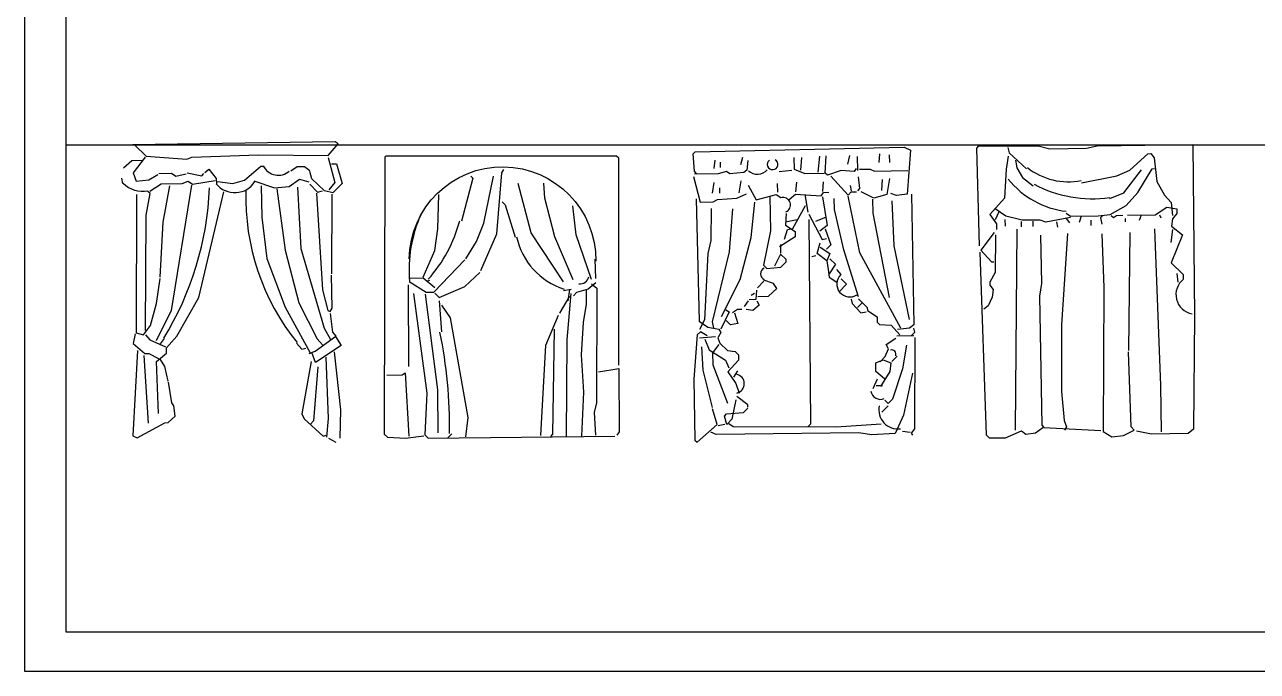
# Model space of a CAD drawing. Header units: inches. Extents: x 8.9 to 51.4, y 16 to 40.8.
# Drawn here: x 8.86 to 18.99, y 15.99 to 21.31 of the extents above; entities that cross this region are included whole.
import ezdxf

# ---------------------------------------------------------------- set-up
doc = ezdxf.new("R2010")
doc.units = ezdxf.units.IN
doc.header["$MEASUREMENT"] = 0
for name, color, linetype in [('02', 2, 'Continuous'), ('4', 4, 'Continuous'), ('kadrbm', 4, 'Continuous')]:
    doc.layers.add(name, color=color, linetype=linetype)

# ---------------------------------------------------------------- blocks, each defined once
blk = doc.blocks.new('kadrbm')
at = {"layer": 'kadrbm', "color": 4}
blk.add_lwpolyline([(0, 0), (0, 24.797), (21, 24.797), (21, 0), (0, 0)], close=True, dxfattribs=at)
blk.add_lwpolyline([(20.663, 0.326), (20.663, 24.46), (0.337, 24.46), (0.337, 0.326), (20.663, 0.326)], dxfattribs=at)

msp = doc.modelspace()

# ---------------------------------------------------------------- linework, layer by layer
at = {"layer": '02'}
for p, q in [((11.411, 20.342), (9.746, 20.318)), ((9.764, 20.318), (9.859, 20.226)), ((11.353, 20.23), (11.437, 20.325)), ((11.437, 20.325), (11.411, 20.342)), ((14.352, 20.243), (14.369, 20.261)), ((14.369, 20.261), (16.085, 20.3)), ((16.085, 20.3), (16.138, 20.274)), ((16.138, 20.274), (16.11, 19.913)), ((16.682, 20.291), (16.699, 20.309)), ((16.705, 19.489), (16.682, 20.291)), ((16.699, 20.309), (17.185, 20.309)), ((16.938, 20.296), (16.947, 20.252)), ((17.185, 20.309), (17.282, 20.284)), ((17.282, 20.284), (17.582, 20.29)), ((17.582, 20.29), (17.67, 20.309)), ((17.67, 20.309), (18.456, 20.322)), ((18.456, 20.322), (18.471, 18.91)), ((9.673, 20.129), (9.74, 20.19)), ((9.74, 20.19), (9.826, 20.191)), ((9.851, 20.217), (9.751, 20.087)), ((9.859, 20.226), (10.193, 20.199)), ((10.193, 20.199), (10.235, 20.216)), ((10.235, 20.216), (10.781, 20.236)), ((10.781, 20.236), (11.353, 20.23)), ((11.354, 20.213), (11.409, 20.009)), ((11.38, 20.162), (11.423, 20.163)), ((11.423, 20.163), (11.469, 20.001)), ((11.82, 20.215), (11.813, 17.942)), ((13.723, 20.226), (11.83, 20.225)), ((13.741, 20.208), (13.723, 20.226)), ((13.741, 18.507), (13.741, 20.208)), ((14.363, 20.102), (14.352, 20.243)), ((14.529, 20.193), (14.521, 20.123)), ((14.573, 20.176), (14.574, 20.132)), ((14.757, 20.215), (14.741, 20.153)), ((14.802, 20.189), (14.794, 20.11)), ((15.18, 20.213), (15.181, 20.117)), ((15.241, 20.214), (15.234, 20.109)), ((15.391, 20.226), (15.376, 20.094)), ((15.437, 20.086), (15.444, 20.227)), ((15.637, 20.23), (15.621, 20.159)), ((15.699, 20.222), (15.701, 20.108)), ((15.884, 20.243), (15.876, 20.173)), ((15.963, 20.236), (15.964, 20.174)), ((16.939, 20.225), (16.923, 20.119)), ((16.947, 20.252), (17.091, 20.122)), ((17.001, 20.191), (17.011, 20.13)), ((17.939, 20.11), (18.086, 20.245)), ((18.086, 20.245), (18.113, 20.246)), ((18.113, 20.246), (18.14, 20.211)), ((18.14, 20.211), (18.161, 20.017)), ((9.751, 20.087), (9.778, 20.02)), ((9.88, 20.03), (9.956, 20.074)), ((9.964, 20.083), (10.067, 20.085)), ((10.067, 20.085), (10.102, 20.06)), ((10.102, 20.06), (10.187, 20.079)), ((10.195, 20.088), (10.315, 20.064)), ((10.315, 20.064), (10.332, 20.082)), ((10.34, 20.09), (10.374, 20.117)), ((10.374, 20.117), (10.435, 20.041)), ((10.666, 20.028), (10.8, 20.142)), ((10.8, 20.142), (10.817, 20.142)), ((11.048, 20.104), (11.099, 20.139)), ((11.099, 20.139), (11.159, 20.141)), ((11.159, 20.141), (11.202, 20.107)), ((11.22, 20.039), (11.202, 20.099)), ((12.526, 20.061), (12.543, 20.043)), ((12.633, 19.674), (12.711, 20.062)), ((12.739, 19.586), (12.781, 20.089)), ((12.781, 20.089), (12.798, 20.115)), ((14.355, 20.058), (14.411, 19.848)), ((14.381, 20.076), (14.363, 20.102)), ((14.557, 20.079), (14.363, 20.076)), ((14.627, 20.098), (14.557, 20.079)), ((14.654, 20.081), (14.627, 20.098)), ((14.768, 20.092), (14.654, 20.081)), ((14.794, 20.11), (14.768, 20.092)), ((15.164, 20.107), (15.059, 20.097)), ((15.181, 20.117), (15.27, 20.083)), ((15.27, 20.083), (15.429, 20.086)), ((15.455, 20.069), (15.437, 20.086)), ((15.569, 20.106), (15.455, 20.069)), ((15.482, 20.06), (15.625, 19.904)), ((15.675, 20.099), (15.569, 20.106)), ((15.692, 20.125), (15.675, 20.099)), ((15.721, 19.959), (15.711, 20.055)), ((15.719, 20.117), (15.807, 20.119)), ((15.807, 20.119), (15.842, 20.102)), ((15.842, 20.102), (16.115, 20.106)), ((16.923, 20.119), (16.91, 19.881)), ((17.011, 20.13), (17.057, 20.051)), ((17.057, 20.051), (17.146, 19.982)), ((17.543, 20.006), (17.833, 20.064)), ((17.833, 20.064), (17.939, 20.11)), ((17.889, 19.924), (18.036, 20.112)), ((18.004, 19.926), (18.124, 20.122)), ((18.124, 20.122), (18.141, 20.123)), ((9.667, 20), (9.658, 20.043)), ((9.778, 20.02), (9.88, 20.03)), ((9.89, 19.937), (9.983, 19.998)), ((9.983, 19.998), (10.154, 20.001)), ((9.998, 19.682), (10.052, 19.982)), ((10.231, 19.986), (10.063, 18.958)), ((10.154, 20.001), (10.205, 20.019)), ((10.205, 20.019), (10.239, 19.995)), ((10.239, 19.995), (10.427, 20.024)), ((10.435, 20.041), (10.436, 19.998)), ((10.444, 20.016), (10.572, 20.001)), ((10.572, 20.001), (10.666, 20.028)), ((10.743, 20.021), (10.914, 19.965)), ((10.803, 19.98), (10.808, 19.724)), ((10.914, 19.965), (11.034, 19.976)), ((10.932, 19.957), (11.001, 19.454)), ((11.034, 19.976), (11.118, 20.037)), ((11.102, 19.969), (11.129, 19.466)), ((11.118, 20.037), (11.195, 20.013)), ((11.204, 19.996), (11.265, 19.929)), ((11.325, 19.939), (11.22, 20.039)), ((11.409, 20.009), (11.359, 19.948)), ((11.469, 20.001), (11.393, 19.923)), ((12.543, 20.043), (12.448, 19.69)), ((13.021, 19.596), (12.914, 20.001)), ((13.135, 19.879), (13.125, 20.002)), ((14.523, 20.008), (14.507, 19.92)), ((14.568, 19.965), (14.569, 19.921)), ((14.743, 20.021), (14.727, 19.924)), ((14.805, 19.987), (14.869, 19.865)), ((15.043, 20), (15.044, 19.929)), ((15.201, 20.011), (15.194, 19.932)), ((15.421, 20.015), (15.414, 19.936)), ((15.642, 19.984), (15.651, 19.94)), ((15.704, 19.941), (15.721, 19.959)), ((15.905, 20.032), (15.898, 19.944)), ((15.966, 20.042), (15.942, 19.91)), ((18.161, 20.017), (18.225, 19.904)), ((9.78, 19.909), (9.777, 18.773)), ((9.86, 19.74), (9.891, 19.919)), ((9.891, 19.919), (9.873, 19.936)), ((10.292, 19.065), (10.497, 19.931)), ((11.257, 19.92), (11.306, 19.127)), ((11.265, 19.929), (11.308, 19.939)), ((11.393, 19.923), (11.325, 19.939)), ((11.385, 19.914), (11.381, 19.257)), ((12.254, 19.628), (12.262, 19.91)), ((12.782, 19.851), (12.809, 19.824)), ((13.215, 19.562), (13.135, 19.879)), ((14.376, 19.874), (14.402, 18.87)), ((14.411, 19.848), (14.517, 19.85)), ((14.517, 19.85), (14.552, 19.868)), ((14.552, 19.868), (14.71, 19.879)), ((14.71, 19.879), (14.789, 19.916)), ((14.869, 19.865), (15.035, 19.911)), ((14.983, 19.897), (14.988, 19.611)), ((15.035, 19.911), (15.071, 19.886)), ((15.142, 19.869), (15.194, 19.914)), ((15.194, 19.914), (15.405, 19.9)), ((15.27, 19.909), (15.293, 19.766)), ((15.405, 19.9), (15.423, 19.927)), ((15.414, 19.892), (15.454, 19.655)), ((15.423, 19.927), (15.467, 19.928)), ((15.513, 19.788), (15.511, 19.876)), ((15.625, 19.904), (15.651, 19.931)), ((15.722, 19.43), (15.626, 19.895)), ((15.651, 19.931), (15.695, 19.932)), ((15.837, 19.881), (15.731, 19.932)), ((15.831, 19.758), (15.829, 19.873)), ((15.942, 19.91), (15.837, 19.881)), ((16.022, 19.902), (15.977, 19.919)), ((16.003, 19.488), (15.987, 19.858)), ((16.11, 19.913), (16.022, 19.902)), ((16.145, 19.913), (16.164, 18.839)), ((16.91, 19.881), (16.789, 19.746)), ((17.775, 19.878), (17.889, 19.924)), ((17.908, 19.819), (18.004, 19.926)), ((18.225, 19.904), (18.279, 19.843)), ((12.809, 19.824), (12.889, 19.56)), ((13.392, 19.58), (13.364, 19.818)), ((14.5, 19.796), (14.496, 19.532)), ((14.676, 19.791), (14.647, 19.438)), ((14.83, 19.556), (14.86, 19.847)), ((15.117, 19.754), (15.11, 19.657)), ((15.172, 19.632), (15.275, 19.819)), ((15.302, 19.749), (15.412, 19.539)), ((15.589, 19.455), (15.513, 19.788)), ((15.966, 19.065), (15.831, 19.758)), ((16.789, 19.746), (16.843, 19.668)), ((16.921, 19.731), (16.832, 19.791)), ((16.867, 19.774), (16.833, 19.703)), ((17.415, 19.757), (17.451, 19.731)), ((17.777, 19.746), (17.908, 19.819)), ((18.148, 19.743), (18.244, 19.807)), ((18.244, 19.807), (18.324, 19.791)), ((18.279, 19.843), (18.289, 19.737)), ((18.324, 19.755), (18.29, 19.71)), ((18.324, 19.791), (18.324, 19.755)), ((9.853, 18.792), (9.86, 19.74)), ((9.973, 19.23), (9.998, 19.682)), ((10.808, 19.724), (10.849, 19.383)), ((12.572, 19.523), (12.633, 19.674)), ((15.206, 19.703), (15.11, 19.684)), ((15.11, 19.657), (15.19, 19.606)), ((15.303, 19.705), (15.315, 18.023)), ((15.444, 19.725), (15.356, 19.688)), ((15.454, 19.655), (15.393, 19.61)), ((16.843, 19.668), (16.844, 19.623)), ((16.913, 19.704), (16.914, 19.651)), ((17.054, 19.698), (16.921, 19.731)), ((17.046, 19.689), (17.046, 19.645)), ((17.204, 19.7), (17.054, 19.698)), ((17.143, 19.69), (17.143, 19.646)), ((17.249, 19.683), (17.204, 19.7)), ((17.451, 19.722), (17.249, 19.683)), ((17.337, 19.685), (17.346, 19.641)), ((17.416, 19.713), (17.443, 19.678)), ((17.451, 19.731), (17.68, 19.735)), ((17.539, 19.733), (17.522, 19.679)), ((17.619, 19.699), (17.62, 19.655)), ((17.68, 19.735), (17.777, 19.746)), ((17.716, 19.736), (17.698, 19.718)), ((17.698, 19.718), (17.708, 19.665)), ((17.786, 19.737), (17.804, 19.72)), ((17.804, 19.72), (17.83, 19.738)), ((17.83, 19.738), (17.883, 19.739)), ((17.901, 19.713), (17.902, 19.686)), ((17.919, 19.739), (18.148, 19.743)), ((18.033, 19.741), (18.016, 19.697)), ((18.183, 19.744), (18.193, 19.718)), ((18.29, 19.71), (18.282, 19.649)), ((18.282, 19.649), (18.371, 19.58)), ((12.229, 19.451), (12.254, 19.628)), ((12.609, 19.286), (12.739, 19.586)), ((13.288, 19.192), (13.021, 19.596)), ((13.367, 19.21), (13.215, 19.562)), ((13.517, 19.211), (13.392, 19.58)), ((14.739, 19.211), (14.83, 19.556)), ((14.988, 19.611), (14.931, 19.329)), ((15.191, 19.562), (15.061, 19.48)), ((15.103, 19.543), (15.128, 19.623)), ((15.128, 19.623), (15.172, 19.632)), ((15.19, 19.606), (15.191, 19.562)), ((15.412, 19.539), (15.447, 19.549)), ((15.437, 19.628), (15.483, 19.497)), ((16.826, 19.597), (16.714, 19.453)), ((16.836, 19.579), (16.832, 19.27)), ((17.011, 19.626), (16.996, 17.975)), ((17.206, 19.577), (17.213, 19.18)), ((17.427, 19.59), (17.378, 18.838)), ((17.709, 19.586), (17.726, 19.145)), ((17.939, 19.598), (17.929, 18.627)), ((18.141, 19.628), (18.19, 18.341)), ((18.291, 19.622), (18.276, 19.516)), ((18.371, 19.58), (18.278, 19.348)), ((11.001, 19.454), (11.112, 19.021)), ((11.129, 19.466), (11.321, 18.812)), ((12.133, 19.23), (12.229, 19.451)), ((12.485, 19.382), (12.572, 19.523)), ((14.496, 19.532), (14.472, 19.426)), ((15.069, 19.498), (15.07, 19.428)), ((15.37, 19.424), (15.395, 19.513)), ((15.395, 19.478), (15.475, 19.426)), ((15.483, 19.497), (15.448, 19.461)), ((15.71, 19.069), (15.589, 19.455)), ((16.128, 18.883), (16.003, 19.488)), ((16.714, 19.453), (16.804, 19.358)), ((10.849, 19.383), (11.002, 18.985)), ((12.222, 19.108), (12.476, 19.373)), ((14.472, 19.426), (14.446, 18.88)), ((14.647, 19.438), (14.508, 18.863)), ((15.07, 19.419), (15.019, 19.321)), ((15.115, 19.376), (15.07, 19.419)), ((15.072, 19.313), (15.115, 19.358)), ((15.115, 19.358), (15.115, 19.376)), ((15.361, 19.406), (15.326, 19.397)), ((15.45, 19.364), (15.37, 19.424)), ((15.475, 19.426), (15.45, 19.364)), ((15.45, 19.364), (15.46, 19.294)), ((15.476, 19.382), (15.521, 19.339)), ((16.058, 18.811), (15.722, 19.43)), ((16.706, 19.436), (16.758, 17.936)), ((16.804, 19.358), (16.822, 19.358)), ((18.278, 19.348), (18.377, 19.253)), ((11.386, 18.975), (11.381, 19.248)), ((12.477, 19.153), (12.6, 19.268)), ((14.931, 19.329), (14.958, 19.303)), ((14.958, 19.303), (15.072, 19.313)), ((15.46, 19.294), (15.47, 19.232)), ((15.521, 19.339), (15.469, 19.259)), ((15.53, 19.295), (15.566, 19.252)), ((16.832, 19.27), (16.789, 19.19)), ((18.324, 19.261), (18.334, 19.19)), ((18.377, 19.253), (18.378, 19.218)), ((9.943, 19.015), (9.973, 19.221)), ((12.01, 19.168), (12.013, 18.498)), ((12.019, 19.195), (12.16, 19.107)), ((12.133, 19.222), (12.027, 19.221)), ((12.23, 19.143), (12.133, 19.222)), ((12.186, 19.204), (12.16, 19.195)), ((12.266, 19.064), (12.477, 19.153)), ((13.552, 19.185), (13.491, 19.132)), ((13.517, 19.176), (13.561, 19.141)), ((13.561, 19.141), (13.557, 18.198)), ((14.586, 18.909), (14.739, 19.211)), ((14.933, 19.197), (14.882, 19.143)), ((15.013, 19.18), (14.933, 19.205)), ((15.04, 19.137), (15.013, 19.18)), ((15.47, 19.232), (15.532, 19.189)), ((15.612, 19.173), (15.551, 19.11)), ((15.567, 19.216), (15.612, 19.173)), ((16.789, 19.19), (16.79, 19.164)), ((16.79, 19.164), (16.817, 19.129)), ((17.213, 19.18), (17.197, 19.074)), ((17.726, 19.145), (17.72, 17.962)), ((10.11, 18.746), (10.292, 19.065)), ((11.306, 19.127), (11.352, 18.958)), ((12.054, 19.098), (12.164, 18.279)), ((12.151, 19.09), (12.252, 18.306)), ((12.16, 19.107), (12.222, 19.108)), ((12.231, 19.099), (12.266, 19.064)), ((12.266, 19.037), (12.285, 18.782)), ((13.335, 19.074), (13.254, 18.936)), ((13.288, 19.122), (13.35, 19.131)), ((13.317, 18.716), (13.35, 19.096)), ((13.336, 19.129), (13.323, 19.037)), ((13.394, 19.105), (13.368, 19.078)), ((13.491, 19.132), (13.394, 19.105)), ((13.473, 19.123), (13.474, 19.008)), ((14.866, 19.046), (14.813, 19.045)), ((14.856, 19.098), (14.83, 19.08)), ((14.873, 19.125), (14.866, 19.046)), ((14.875, 19.037), (14.893, 19.002)), ((14.883, 19.072), (14.971, 19.074)), ((14.971, 19.074), (15.04, 19.137)), ((15.649, 19.051), (15.659, 19.015)), ((15.711, 19.052), (15.782, 18.982)), ((16.809, 19.067), (16.775, 18.996)), ((16.817, 19.129), (16.809, 19.067)), ((17.197, 19.074), (17.216, 18.015)), ((9.895, 18.835), (9.943, 19.015)), ((10.063, 18.958), (9.94, 18.708)), ((11.002, 18.985), (11.206, 18.608)), ((11.112, 19.021), (11.263, 18.725)), ((11.352, 18.958), (11.37, 18.949)), ((11.37, 18.949), (11.386, 18.975)), ((12.284, 19.002), (12.355, 18.897)), ((13.474, 19.008), (13.448, 18.858)), ((14.647, 18.945), (14.579, 18.803)), ((14.621, 18.962), (14.647, 18.945)), ((14.717, 18.964), (14.674, 18.937)), ((14.691, 18.937), (14.719, 18.849)), ((14.753, 18.964), (14.717, 18.964)), ((14.804, 19.036), (14.77, 18.991)), ((14.841, 18.957), (14.788, 18.965)), ((14.893, 19.002), (14.841, 18.957)), ((15.659, 19.015), (15.73, 18.937)), ((15.738, 19.017), (15.703, 18.981)), ((15.73, 18.937), (15.774, 18.947)), ((15.782, 18.982), (15.783, 18.956)), ((15.783, 18.956), (15.863, 18.905)), ((16.775, 18.996), (16.74, 18.968)), ((9.837, 18.757), (9.895, 18.835)), ((11.37, 18.932), (11.39, 18.779)), ((12.355, 18.897), (12.5, 18.078)), ((13.141, 18.671), (13.245, 18.919)), ((13.448, 18.858), (13.432, 18.594)), ((14.402, 18.87), (14.473, 18.819)), ((14.446, 18.88), (14.403, 18.8)), ((14.508, 18.863), (14.518, 18.811)), ((14.658, 18.84), (14.622, 18.874)), ((14.719, 18.849), (14.658, 18.84)), ((15.863, 18.905), (15.864, 18.861)), ((15.864, 18.861), (15.882, 18.843)), ((15.882, 18.843), (15.979, 18.836)), ((15.979, 18.836), (16.05, 18.758)), ((16.164, 18.839), (16.129, 18.812)), ((17.378, 18.838), (17.379, 18.291)), ((18.471, 18.91), (18.461, 17.983)), ((9.768, 18.765), (9.753, 18.687)), ((9.777, 18.773), (9.837, 18.757)), ((9.854, 18.758), (9.889, 18.716)), ((10.027, 18.65), (10.11, 18.746)), ((11.248, 18.623), (11.416, 18.745)), ((11.321, 18.812), (11.374, 18.719)), ((11.39, 18.779), (11.416, 18.745)), ((11.413, 18.743), (11.46, 18.669)), ((13.21, 18.804), (13.197, 17.94)), ((14.386, 18.756), (14.357, 18.394)), ((14.412, 18.782), (14.386, 18.756)), ((14.536, 18.741), (14.404, 18.729)), ((14.466, 18.748), (14.412, 18.782)), ((14.473, 18.819), (14.562, 18.803)), ((14.58, 18.777), (14.554, 18.732)), ((14.562, 18.803), (14.58, 18.777)), ((16.024, 18.749), (16.165, 18.751)), ((16.129, 18.812), (16.032, 18.802)), ((16.147, 18.751), (16.173, 18.778)), ((16.173, 18.778), (16.164, 18.813)), ((16.174, 18.734), (16.17, 17.985)), ((9.753, 18.687), (9.848, 18.604)), ((9.889, 18.716), (10.018, 18.658)), ((10.008, 18.727), (9.975, 18.683)), ((10.027, 18.607), (10.027, 18.65)), ((11.093, 18.688), (11.137, 18.638)), ((11.137, 18.638), (11.171, 18.647)), ((11.46, 18.669), (11.25, 18.529)), ((11.263, 18.725), (11.307, 18.675)), ((13.1, 17.931), (13.141, 18.671)), ((13.312, 17.923), (13.317, 18.716)), ((14.435, 18.466), (14.423, 18.659)), ((14.449, 18.721), (14.485, 18.634)), ((14.485, 18.634), (14.619, 18.548)), ((14.564, 18.679), (14.512, 18.608)), ((14.554, 18.732), (14.572, 18.688)), ((14.572, 18.688), (14.635, 18.628)), ((15.93, 18.58), (15.956, 18.642)), ((15.937, 18.677), (16.016, 18.731)), ((15.956, 18.642), (15.937, 18.677)), ((16.105, 18.671), (16.073, 18.477)), ((9.788, 18.628), (9.75, 17.927)), ((9.84, 18.587), (9.876, 18.032)), ((9.848, 18.604), (9.882, 18.605)), ((9.882, 18.605), (9.96, 18.563)), ((9.943, 18.537), (10.027, 18.607)), ((9.96, 18.111), (9.943, 18.537)), ((10.013, 18.496), (9.977, 18.555)), ((11.215, 18.537), (11.138, 18.108)), ((11.197, 18.605), (11.248, 18.623)), ((11.25, 18.529), (11.22, 18.613)), ((11.334, 18.573), (11.353, 18.07)), ((11.402, 18.617), (11.454, 18.14)), ((13.432, 18.594), (13.451, 18.285)), ((14.512, 18.608), (14.514, 18.511)), ((14.619, 18.548), (14.646, 18.487)), ((14.635, 18.628), (14.697, 18.62)), ((14.725, 18.55), (14.638, 18.452)), ((14.697, 18.62), (14.724, 18.594)), ((14.724, 18.594), (14.725, 18.55)), ((15.852, 18.526), (15.913, 18.553)), ((15.887, 18.535), (15.93, 18.58)), ((15.913, 18.553), (15.975, 18.528)), ((16.027, 18.582), (15.984, 18.537)), ((17.949, 18.001), (17.929, 18.618)), ((10.04, 18.377), (10.013, 18.496)), ((11.268, 18.495), (11.234, 18.05)), ((11.961, 18.428), (11.987, 18.445)), ((11.987, 18.445), (12.016, 17.925)), ((13.574, 18.453), (13.741, 18.481)), ((13.741, 18.481), (13.744, 17.961)), ((14.511, 18.159), (14.435, 18.466)), ((14.514, 18.511), (14.634, 18.196)), ((14.638, 18.452), (14.702, 18.356)), ((14.717, 18.462), (14.683, 18.409)), ((15.853, 18.455), (15.852, 18.526)), ((15.925, 18.395), (15.853, 18.455)), ((15.968, 18.457), (15.891, 18.333)), ((15.975, 18.528), (15.968, 18.457)), ((16.073, 18.477), (15.989, 18.229)), ((16.153, 18.443), (16.08, 18.098)), ((10.07, 18.198), (10.041, 18.369)), ((11.837, 18.427), (11.961, 18.428)), ((14.357, 18.394), (14.366, 17.892)), ((14.702, 18.356), (14.729, 18.277)), ((15.863, 18.394), (15.829, 18.314)), ((15.855, 18.341), (15.908, 18.342)), ((18.19, 18.341), (18.197, 17.961)), ((12.164, 18.279), (12.148, 17.935)), ((12.252, 18.306), (12.254, 17.953)), ((13.451, 18.285), (13.435, 17.924)), ((14.801, 18.182), (14.712, 18.251)), ((15.989, 18.229), (15.955, 18.193)), ((17.379, 18.291), (17.401, 18.053)), ((10.087, 18.173), (10.07, 18.198)), ((10.097, 18.088), (10.087, 18.173)), ((11.454, 18.14), (11.45, 17.909)), ((13.557, 18.198), (13.54, 18.118)), ((14.549, 18.019), (14.511, 18.15)), ((14.704, 18.224), (14.671, 18.065)), ((14.767, 18.119), (14.802, 18.155)), ((14.802, 18.164), (14.801, 18.182)), ((15.955, 18.175), (15.903, 18.122)), ((15.955, 18.193), (15.928, 18.219)), ((9.785, 17.911), (10.013, 18.035)), ((10.013, 18.035), (10.039, 18.036)), ((10.039, 18.036), (10.097, 18.088)), ((11.138, 18.108), (11.156, 18.066)), ((11.156, 18.066), (11.313, 17.924)), ((11.234, 18.05), (11.208, 18.024)), ((11.353, 18.07), (11.339, 17.916)), ((12.5, 18.078), (12.483, 17.919)), ((13.54, 18.118), (13.55, 17.933)), ((14.609, 18.09), (14.627, 18.108)), ((14.628, 18.02), (14.609, 18.09)), ((14.627, 18.108), (14.767, 18.119)), ((14.671, 18.065), (14.628, 18.02)), ((14.646, 18.029), (14.681, 18.003)), ((15.527, 18.001), (15.896, 18.025)), ((16.08, 18.098), (16.012, 17.947)), ((17.401, 18.053), (17.419, 18.001)), ((9.75, 17.927), (9.785, 17.911)), ((11.313, 17.924), (11.338, 17.933)), ((11.813, 17.942), (11.84, 17.916)), ((11.99, 17.908), (12.14, 17.926)), ((12.148, 17.935), (12.175, 17.909)), ((12.175, 17.909), (13.708, 17.925)), ((12.369, 17.945), (12.334, 17.909)), ((13.197, 17.94), (13.18, 17.923)), ((13.744, 17.961), (13.726, 17.934)), ((14.384, 17.875), (14.549, 18.019)), ((14.542, 17.939), (14.497, 17.956)), ((15.712, 17.951), (14.542, 17.939)), ((14.611, 18.02), (14.558, 18.01)), ((14.681, 18.003), (15.527, 18.001)), ((15.315, 18.023), (15.298, 18.005)), ((15.818, 17.935), (15.712, 17.951)), ((16.012, 17.947), (15.818, 17.935)), ((16.073, 17.966), (16.135, 17.958)), ((16.17, 17.985), (16.144, 17.95)), ((16.144, 17.95), (16.153, 17.932)), ((16.758, 17.936), (16.785, 17.91)), ((16.918, 17.912), (17.049, 17.968)), ((17.049, 17.968), (17.085, 17.942)), ((17.085, 17.942), (17.164, 17.952)), ((17.164, 17.952), (17.225, 17.997)), ((17.216, 18.015), (17.234, 17.997)), ((17.234, 17.997), (17.702, 17.97)), ((17.419, 18.001), (17.402, 17.974)), ((17.72, 17.962), (17.791, 17.919)), ((17.791, 17.919), (17.888, 17.929)), ((17.888, 17.929), (17.976, 17.975)), ((17.976, 17.975), (17.949, 18.001)), ((18.118, 17.942), (17.994, 17.966)), ((18.418, 17.947), (18.118, 17.942)), ((18.461, 17.983), (18.418, 17.947)), ((11.356, 17.908), (11.416, 17.875)), ((11.84, 17.916), (11.99, 17.908)), ((14.366, 17.892), (14.384, 17.875)), ((16.785, 17.91), (16.918, 17.912))]:
    msp.add_line(p, q, dxfattribs=at)
msp.add_lwpolyline([(12.02, 19.381, -1), (13.552, 19.362, 1)], format="xyb", dxfattribs=at)
msp.add_lwpolyline([(13.552, 19.22), (13.548, 19.38)], dxfattribs=at)
for centre, radius, start, end in [((11.83, 20.215), 0.01, 90.0206, 179.8442), ((15.005, 20.158), 0.044, 127.8699, 60.0362), ((10.944, 20.205), 0.137, 206.1353, 311.3547), ((14.881, 20.182), 0.106, 226, 319.3665), ((17.436, 20.561), 0.547, 231.7743, 280.9042), ((9.827, 20.149), 0.213, 222.9386, 282.4283), ((7.796, 20.075), 2.586, 328.6327, 357.5303), ((10.587, 20.121), 0.196, 218.9934, 327.4283), ((17.5, 20.482), 0.715, 218.5686, 263.3596), ((17.633, 20.908), 1.033, 242.2739, 277.8235), ((12.572, 19.886), 1.895, 178.2689, 219.0159), ((15.09, 19.824), 0.0616, 291.556, 106.9454), ((13.146, 19.288), 1.128, 155.9182, 184.7555), ((11.301, 19.993), 1.172, 318.3011, 345.2198), ((13.47, 19.687), 0.582, 192.2644, 252.1223), ((14.959, 19.259), 0.0528, 117.5651, 244.4349), ((15.638, 19.174), 0.106, 132.6335, 304.6901), ((13.42, 19.255), 0.0793, 264.5777, 343.5891), ((18.477, 19.087), 0.159, 127.2538, 260.2157), ((8.517, 18.005), 3.834, 359.1085, 11.6497), ((15.983, 18.598), 0.0352, 339.1986, 105.0362), ((14.693, 18.356), 0.0792, 282.3099, 78.4712), ((15.891, 18.306), 0.0792, 188.125, 292.8014), ((16.035, 18.142), 0.158, 168.4712, 277.009)]:
    msp.add_arc(centre, radius, start, end, dxfattribs=at)
at = {"layer": '4'}
for p, q in [((9.198, 20.318), (29.524, 20.318)), ((9.198, 16.318), (29.524, 16.318))]:
    msp.add_line(p, q, dxfattribs=at)

# ---------------------------------------------------------------- block references
at = {"layer": 'kadrbm'}
msp.add_blockref('kadrbm', (8.861, 15.992), dxfattribs=at)

doc.saveas('drawing.dxf')
